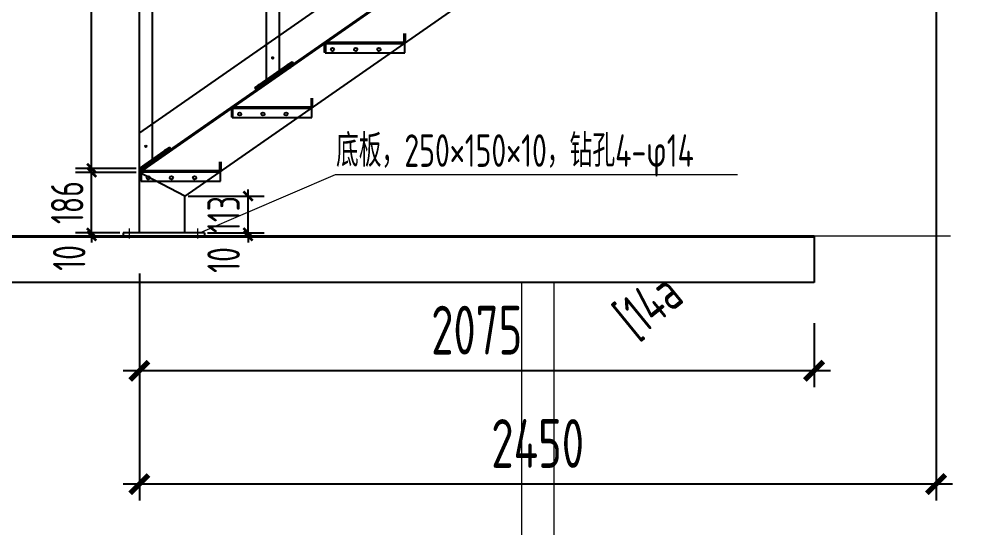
# Model space of a CAD drawing. Extents: x 498328 to 716449, y -893371 to -467753.
# Drawn here: x 533688 to 539565, y -885595 to -882465 of the extents above; entities that cross this region are included whole.
import ezdxf
from ezdxf.enums import TextEntityAlignment as Align

# ---------------------------------------------------------------- set-up
doc = ezdxf.new("R2010")
doc.units = 0
doc.header["$LTSCALE"] = 1000
doc.header["$PDMODE"] = 35
doc.header["$PDSIZE"] = 20
doc.linetypes.add('CENTER', pattern=[2, 1.25, -0.25, 0.25, -0.25])
doc.linetypes.add('CENTER2', pattern=[28.575, 19.05, -3.175, 3.175, -3.175])
doc.layers.get('0').update_dxf_attribs({"linetype": 'CONTINUOUS'})
doc.layers.get('Defpoints').update_dxf_attribs({"linetype": 'CONTINUOUS'})
for name, color, linetype in [('01', 7, 'CONTINUOUS'), ('1轮廓实线层', 7, 'CONTINUOUS'), ('AXIS', 251, 'CENTER'), ('DIM', 3, 'CONTINUOUS'), ('PUB_TEXT', 7, 'CONTINUOUS'), ('焊缝', 1, 'CONTINUOUS'), ('设备基础', 2, 'CONTINUOUS')]:
    doc.layers.add(name, color=color, linetype=linetype)
doc.layers.add('平立面图文字', color=7, linetype='CONTINUOUS', lineweight=18)
doc.styles.add('StTextStyle', font='yjkeng.shx', dxfattribs={"width": 0.7, "height": 250, "bigfont": 'yjkchn.shx'})
doc.styles.add('TSSD_DIMENSION', font='Tssdeng.shx', dxfattribs={"width": 0.7, "bigfont": 'hztxt.shx'})
doc.styles.add('TSSD_REIN', font='Tssdeng.shx', dxfattribs={"width": 0.7, "bigfont": 'hztxt.shx'})
doc.dimstyles.new('TSSD_50_100', dxfattribs={"dimtxt": 300, "dimasz": 80, "dimexe": 100, "dimexo": 250, "dimgap": 100, "dimtad": 1, "dimdec": 0, "dimlfac": 0.5, "dimzin": 0, "dimdsep": 46, "dimtxsty": 'TSSD_DIMENSION', "dimblk": 'ARCHTICK', "dimcen": 0, "dimdle": 100, "dimclrt": 7, "dimadec": 0, "dimazin": 0, "dimtfac": 1, "dimtdec": 0, "dimtix": 1, "dimtmove": 2, "dimatfit": 3, "dimldrblk": 'ARCHTICK', "dimfxl": 0, "dimtolj": 1, "dimtzin": 0, "dimarcsym": 0})

# ---------------------------------------------------------------- blocks, each defined once
blk = doc.blocks.new('_ARCHTICK')
at = {"color": 0, "const_width": 0.4}
blk.add_lwpolyline([(-0.707, -0.707), (0.707, 0.707)], dxfattribs=at)
blk = doc.blocks.new('*D867')
at = {"layer": 'Defpoints', "color": 0, "transparency": 16777216}
for p in [(534427.4, -883779.6), (538576.8, -884085.6), (534427.4, -884628.4)]:
    blk.add_point(p, dxfattribs=at)
at = {"layer": 'DIM', "color": 0, "lineweight": -2, "transparency": 16777216}
for p, q in [((534427.4, -884029.6), (534427.4, -884728.4)), ((538576.8, -884335.6), (538576.8, -884728.4)), ((538676.8, -884628.4), (534327.4, -884628.4))]:
    blk.add_line(p, q, dxfattribs=at)
at = {"layer": 'DIM', "color": 0, "lineweight": -2, "transparency": 16777216, "xscale": 80, "yscale": 80, "zscale": 80, "rotation": 180}
blk.add_blockref('_ARCHTICK', (534427.4, -884628.4), dxfattribs=at)
at = {"layer": 'DIM', "color": 0, "lineweight": -2, "transparency": 16777216, "xscale": 80, "yscale": 80, "zscale": 80}
blk.add_blockref('_ARCHTICK', (538576.8, -884628.4), dxfattribs=at)
at = {"layer": 'DIM', "color": 7, "transparency": 16777216, "insert": (536502.1, -884378.4), "char_height": 300, "attachment_point": 5, "style": 'TSSD_DIMENSION'}
blk.add_mtext('\\A1;2075', dxfattribs=at)
blk = doc.blocks.new('*D880')
at = {"layer": 'Defpoints', "color": 0, "transparency": 16777216}
for p in [(534133.8, -883779.6), (534327.4, -883779.6), (534327.4, -883799.6)]:
    blk.add_point(p, dxfattribs=at)
at = {"layer": 'DIM', "color": 0, "lineweight": -2, "transparency": 16777216}
for p, q in [((534307.4, -883779.6), (534033.8, -883779.6)), ((534133.8, -883779.6), (534133.8, -883739.6)), ((534133.8, -883799.6), (534133.8, -883779.6)), ((534307.4, -883799.6), (534033.8, -883799.6)), ((534133.8, -883799.6), (534133.8, -883839.6))]:
    blk.add_line(p, q, dxfattribs=at)
at = {"layer": 'DIM', "color": 0, "lineweight": -2, "transparency": 16777216, "xscale": 40, "yscale": 40, "zscale": 40}
for p, rotation in [((534133.8, -883779.6), 270), ((534133.8, -883799.6), 90)]:
    blk.add_blockref('_ARCHTICK', p, dxfattribs=dict(at, rotation=rotation))
at = {"layer": 'DIM', "color": 7, "transparency": 16777216, "insert": (533996.1, -883933.9), "char_height": 200, "attachment_point": 5, "rotation": 90, "style": 'TSSD_DIMENSION'}
blk.add_mtext('\\A1;10', dxfattribs=at)
blk = doc.blocks.new('*D881')
at = {"layer": 'Defpoints', "color": 0, "transparency": 16777216}
for p in [(534133.8, -883407.8), (534427.4, -883407.8), (534327.4, -883779.6)]:
    blk.add_point(p, dxfattribs=at)
at = {"layer": 'DIM', "color": 0, "lineweight": -2, "transparency": 16777216}
for p, q in [((534133.8, -883407.8), (534133.8, -883367.8)), ((534407.4, -883407.8), (534033.8, -883407.8)), ((534133.8, -883779.6), (534133.8, -883407.8)), ((534307.4, -883779.6), (534033.8, -883779.6)), ((534133.8, -883779.6), (534133.8, -883819.6))]:
    blk.add_line(p, q, dxfattribs=at)
at = {"layer": 'DIM', "color": 0, "lineweight": -2, "transparency": 16777216, "xscale": 40, "yscale": 40, "zscale": 40}
for p, rotation in [((534133.8, -883407.8), 270), ((534133.8, -883779.6), 90)]:
    blk.add_blockref('_ARCHTICK', p, dxfattribs=dict(at, rotation=rotation))
at = {"layer": 'DIM', "color": 7, "transparency": 16777216, "insert": (533983.8, -883593.7), "char_height": 200, "attachment_point": 5, "rotation": 90, "style": 'TSSD_DIMENSION'}
blk.add_mtext('\\A1;186', dxfattribs=at)
blk = doc.blocks.new('*D882')
at = {"layer": 'Defpoints', "color": 0, "transparency": 16777216}
for p in [(534827.4, -883779.6), (535095.6, -883779.6), (534827.4, -883799.6)]:
    blk.add_point(p, dxfattribs=at)
at = {"layer": 'DIM', "color": 0, "lineweight": -2, "transparency": 16777216}
for p, q in [((534847.4, -883779.6), (535195.6, -883779.6)), ((535095.6, -883779.6), (535095.6, -883739.6)), ((535095.6, -883799.6), (535095.6, -883779.6)), ((534847.4, -883799.6), (535195.6, -883799.6)), ((535095.6, -883799.6), (535095.6, -883839.6))]:
    blk.add_line(p, q, dxfattribs=at)
at = {"layer": 'DIM', "color": 0, "lineweight": -2, "transparency": 16777216, "xscale": 40, "yscale": 40, "zscale": 40}
for p, rotation in [((535095.6, -883779.6), 270), ((535095.6, -883799.6), 90)]:
    blk.add_blockref('_ARCHTICK', p, dxfattribs=dict(at, rotation=rotation))
at = {"layer": 'DIM', "color": 7, "transparency": 16777216, "insert": (534945.6, -883946.8), "char_height": 200, "attachment_point": 5, "rotation": 90, "style": 'TSSD_DIMENSION'}
blk.add_mtext('\\A1;10', dxfattribs=at)
blk = doc.blocks.new('*D883')
at = {"layer": 'Defpoints', "color": 0, "transparency": 16777216}
for p in [(534707.4, -883554), (535095.6, -883554), (534827.4, -883779.6)]:
    blk.add_point(p, dxfattribs=at)
at = {"layer": 'DIM', "color": 0, "lineweight": -2, "transparency": 16777216}
for p, q in [((535095.6, -883554), (535095.6, -883514)), ((534727.4, -883554), (535195.6, -883554)), ((535095.6, -883779.6), (535095.6, -883554)), ((534847.4, -883779.6), (535195.6, -883779.6)), ((535095.6, -883779.6), (535095.6, -883819.6))]:
    blk.add_line(p, q, dxfattribs=at)
at = {"layer": 'DIM', "color": 0, "lineweight": -2, "transparency": 16777216, "xscale": 40, "yscale": 40, "zscale": 40}
for p, rotation in [((535095.6, -883554), 270), ((535095.6, -883779.6), 90)]:
    blk.add_blockref('_ARCHTICK', p, dxfattribs=dict(at, rotation=rotation))
at = {"layer": 'DIM', "color": 7, "transparency": 16777216, "insert": (534945.6, -883666.8), "char_height": 200, "attachment_point": 5, "rotation": 90, "style": 'TSSD_DIMENSION'}
blk.add_mtext('\\A1;113', dxfattribs=at)
blk = doc.blocks.new('*D884')
at = {"layer": 'Defpoints', "color": 0, "transparency": 16777216}
for p in [(534133.8, -881139.7), (534427.4, -881139.7), (534427.4, -883383.4)]:
    blk.add_point(p, dxfattribs=at)
at = {"layer": 'DIM', "color": 0, "lineweight": -2, "transparency": 16777216}
for p, q in [((534133.8, -883483.4), (534133.8, -881039.7)), ((534407.4, -881139.7), (534033.8, -881139.7)), ((534407.4, -883383.4), (534033.8, -883383.4))]:
    blk.add_line(p, q, dxfattribs=at)
at = {"layer": 'DIM', "color": 0, "lineweight": -2, "transparency": 16777216, "xscale": 40, "yscale": 40, "zscale": 40}
for p, rotation in [((534133.8, -881139.7), 90), ((534133.8, -883383.4), 270)]:
    blk.add_blockref('_ARCHTICK', p, dxfattribs=dict(at, rotation=rotation))
at = {"layer": 'DIM', "color": 7, "transparency": 16777216, "insert": (533983.8, -882261.5), "char_height": 200, "attachment_point": 5, "rotation": 90, "style": 'TSSD_DIMENSION'}
blk.add_mtext('\\A1;1122', dxfattribs=at)
blk = doc.blocks.new('*D899')
at = {"layer": 'Defpoints', "color": 0, "transparency": 16777216}
for p in [(539326.8, -880619.6), (534427.4, -883779.6), (534427.4, -885325.6)]:
    blk.add_point(p, dxfattribs=at)
at = {"layer": 'DIM', "color": 0, "lineweight": -2, "transparency": 16777216}
for p, q in [((539326.8, -880869.6), (539326.8, -885425.6)), ((534427.4, -884029.6), (534427.4, -885425.6)), ((539426.8, -885325.6), (534327.4, -885325.6))]:
    blk.add_line(p, q, dxfattribs=at)
at = {"layer": 'DIM', "color": 0, "lineweight": -2, "transparency": 16777216, "xscale": 80, "yscale": 80, "zscale": 80, "rotation": 180}
blk.add_blockref('_ARCHTICK', (534427.4, -885325.6), dxfattribs=at)
at = {"layer": 'DIM', "color": 0, "lineweight": -2, "transparency": 16777216, "xscale": 80, "yscale": 80, "zscale": 80}
blk.add_blockref('_ARCHTICK', (539326.8, -885325.6), dxfattribs=at)
at = {"layer": 'DIM', "color": 7, "transparency": 16777216, "insert": (536877.1, -885075.6), "char_height": 300, "attachment_point": 5, "style": 'TSSD_DIMENSION'}
blk.add_mtext('\\A1;2450', dxfattribs=at)

msp = doc.modelspace()

# ---------------------------------------------------------------- linework, layer by layer
at = {"layer": '01', "color": 8, "lineweight": 9}
for p, q in [((535631.2, -883423.7), (534801.4, -883779.6)), ((538105.9, -883423.7), (535631.2, -883423.7))]:
    msp.add_line(p, q, dxfattribs=at)
at = {"layer": '1轮廓实线层', "color": 8, "linetype": 'CENTER2', "lineweight": 20, "ltscale": 0.01}
for p, q in [((535358.3, -882768.5), (535338.2, -882739.6)), ((535177.8, -882894.2), (535157.7, -882865.3)), ((534605.1, -883293.3), (534585, -883264.3))]:
    msp.add_line(p, q, dxfattribs=at)
at = {"layer": '1轮廓实线层', "linetype": 'CENTER2', "lineweight": 20, "ltscale": 0.01}
for p, q in [((534367.4, -883814.3), (534367.4, -883752.8)), ((534787.4, -883814.3), (534787.4, -883752.8))]:
    msp.add_line(p, q, dxfattribs=at)
at = {"layer": '1轮廓实线层', "color": 4, "lineweight": 20}
for p, q in [((536776.8, -884085.6), (536776.8, -888487.6)), ((536976.8, -884085.6), (536976.8, -888487.6))]:
    msp.add_line(p, q, dxfattribs=at)
at = {"layer": '1轮廓实线层', "lineweight": 9, "const_width": 20}
for points in [[(536059, -882612.2), (536059, -882552.2)], [(535569.2, -882612.2), (536059, -882612.2)], [(535569.2, -882612.2), (535569.2, -882672.2)], [(535488.1, -883010), (535488.1, -882950)], [(534998.3, -883010), (535488.1, -883010)], [(534998.3, -883010), (534998.3, -883070)], [(534925.8, -883401.8), (534925.8, -883341.8)], [(534436, -883401.8), (534925.8, -883401.8)], [(534436, -883401.8), (534436, -883461.8)]]:
    msp.add_lwpolyline(points, dxfattribs=at)
at = {"layer": 'AXIS', "lineweight": 20}
msp.add_line((553415.6, -883799.6), (529865, -883799.6), dxfattribs=at)
at = {"layer": '焊缝', "color": 7, "true_color": 0xffffff}
for p, q in [((538880.4, -880061.5), (534427.4, -883164)), ((538991.3, -880220.7), (534424, -883402.9)), ((538994.8, -880225.6), (534427.4, -883407.8)), ((539082.7, -880505.6), (534707.4, -883554)), ((535287.3, -880638.1), (535287.3, -882564.9)), ((535207.3, -880693.8), (535207.3, -882620.7)), ((535569.2, -882612.2), (536059, -882612.2)), ((534998.3, -883010), (535488.1, -883010)), ((534707.4, -883554), (534427.4, -883407.8)), ((534436, -883401.8), (534925.8, -883401.8))]:
    msp.add_line(p, q, dxfattribs=at)
at = {"layer": '焊缝', "color": 0}
for p, q in [((534427.4, -883407.8), (534427.4, -881139.7)), ((534507.4, -883108.3), (534507.4, -881181.5))]:
    msp.add_line(p, q, dxfattribs=at)
at = {"layer": '焊缝', "color": 8}
for p, q in [((535372.8, -882736.9), (535367.1, -882728.7)), ((535372.8, -882736.9), (535378.6, -882745.1)), ((535143.1, -882896.9), (535137.4, -882888.7)), ((535143.1, -882896.9), (535148.8, -882905.1)), ((534619.7, -883261.7), (534614, -883253.4)), ((534619.7, -883261.7), (534625.4, -883269.9))]:
    msp.add_line(p, q, dxfattribs=at)
at = {"layer": '设备基础', "color": 8}
for p, q in [((535287.3, -882564.9), (535287.3, -882784.3)), ((535569.2, -882672.2), (535569.2, -882612.2)), ((536059, -882672.2), (536059, -882612.2)), ((535207.3, -882620.7), (535207.3, -882840)), ((535137.4, -882888.7), (535367.1, -882728.7)), ((535569.2, -882672.2), (536059, -882672.2)), ((535143.1, -882896.9), (535372.8, -882736.9)), ((534998.3, -883069.9), (534998.3, -883010)), ((535488.1, -883069.9), (535488.1, -883010)), ((534998.3, -883070), (535488.1, -883070)), ((534427.4, -883407.8), (534427.4, -883116.9)), ((534507.4, -883327.7), (534507.4, -883108.3)), ((534427.4, -883383.4), (534614, -883253.4)), ((534427.4, -883395.6), (534619.7, -883261.7)), ((534436, -883461.7), (534436, -883401.8)), ((534925.8, -883461.7), (534925.8, -883401.8)), ((534436, -883461.8), (534925.8, -883461.8))]:
    msp.add_line(p, q, dxfattribs=at)
at = {"layer": '设备基础', "color": 0}
for p, q in [((534427.4, -883779.6), (534427.4, -883407.8)), ((534707.4, -883779.6), (534707.4, -883554)), ((534827.4, -883779.6), (534327.4, -883779.6)), ((534327.4, -883779.6), (534327.4, -883799.6)), ((534827.4, -883779.6), (534827.4, -883799.6)), ((534827.4, -883799.6), (534327.4, -883799.6))]:
    msp.add_line(p, q, dxfattribs=at)
at = {"layer": '设备基础', "color": 4}
for p, q in [((538576.8, -883799.6), (529396.5, -883799.6)), ((538576.8, -883805.6), (529396.5, -883805.6)), ((538576.8, -883799.6), (538576.8, -883805.6)), ((538576.8, -883805.6), (538576.8, -884085.6)), ((538576.8, -884085.6), (529396.5, -884085.6))]:
    msp.add_line(p, q, dxfattribs=at)
at = {"layer": '设备基础', "color": 8}
for centre in [(535615.2, -882651.3), (535758.1, -882651.3), (535900.6, -882651.3), (535044.3, -883049), (535187.2, -883049), (535329.6, -883049), (534482, -883440.8), (534624.9, -883440.8), (534767.3, -883440.8)]:
    msp.add_circle(centre, 10, dxfattribs=at)
at = {"layer": '设备基础', "color": 0}
for centre in [(535247.3, -882702.5), (534467.4, -883245.8)]:
    msp.add_ellipse(centre, major_axis=(0, 6), ratio=0.543392, dxfattribs=at)

# ---------------------------------------------------------------- texts
at = {"layer": 'PUB_TEXT', "lineweight": 15, "style": 'TSSD_REIN', "width": 0.7}
msp.add_text('底板，250×150×10，钻孔4-φ14', height=200, dxfattribs=at).set_placement((535636.8, -883373.8))
at = {"layer": '平立面图文字', "color": 7, "style": 'StTextStyle', "width": 0.7}
msp.add_text('[14a', height=250, rotation=39.19488, dxfattribs=at).set_placement((537531.3, -884502.8), align=Align.BOTTOM_LEFT)

# ---------------------------------------------------------------- dimensions: what is measured, and where the dimension line sits
at = {"layer": 'DIM'}
for base, p1, picture, middle in [((534427.4, -885325.6), (539326.8, -880619.6), '*D899', (536877.1, -885075.6)), ((534427.4, -884628.4), (538576.8, -884085.6), '*D867', (536502.1, -884378.4))]:
    dim = msp.add_linear_dim(base=base, p1=p1, p2=(534427.4, -883779.6), dimstyle='TSSD_50_100', dxfattribs=at)
    dim.commit()
    dim.dimension.update_dxf_attribs({"geometry": picture, "text_midpoint": middle})
for base, p1, p2, picture, middle in [((534133.8, -881139.7), (534427.4, -883383.4), (534427.4, -881139.7), '*D884', (533983.8, -882261.5)), ((534133.8, -883407.8), (534327.4, -883779.6), (534427.4, -883407.8), '*D881', (533983.8, -883593.7)), ((535095.6, -883554), (534827.4, -883779.6), (534707.4, -883554), '*D883', (534945.6, -883666.8))]:
    dim = msp.add_linear_dim(base=base, p1=p1, p2=p2, angle=90, dimstyle='TSSD_50_100', override={"dimtxt": 200, "dimasz": 40, "dimexo": 20, "dimgap": 50}, dxfattribs=at)
    dim.commit()
    dim.dimension.update_dxf_attribs({"geometry": picture, "text_midpoint": middle})
for base, p1, p2, picture, middle in [((534133.8, -883779.6), (534327.4, -883799.6), (534327.4, -883779.6), '*D880', (533996.1, -883933.9)), ((535095.6, -883779.6), (534827.4, -883799.6), (534827.4, -883779.6), '*D882', (534945.6, -883946.8))]:
    dim = msp.add_linear_dim(base=base, p1=p1, p2=p2, angle=90, dimstyle='TSSD_50_100', override={"dimtxt": 200, "dimasz": 40, "dimexo": 20, "dimgap": 50}, dxfattribs=at)
    dim.commit()
    dim.dimension.update_dxf_attribs({"geometry": picture, "text_midpoint": middle, "dimtype": 160})

doc.saveas('drawing.dxf')
